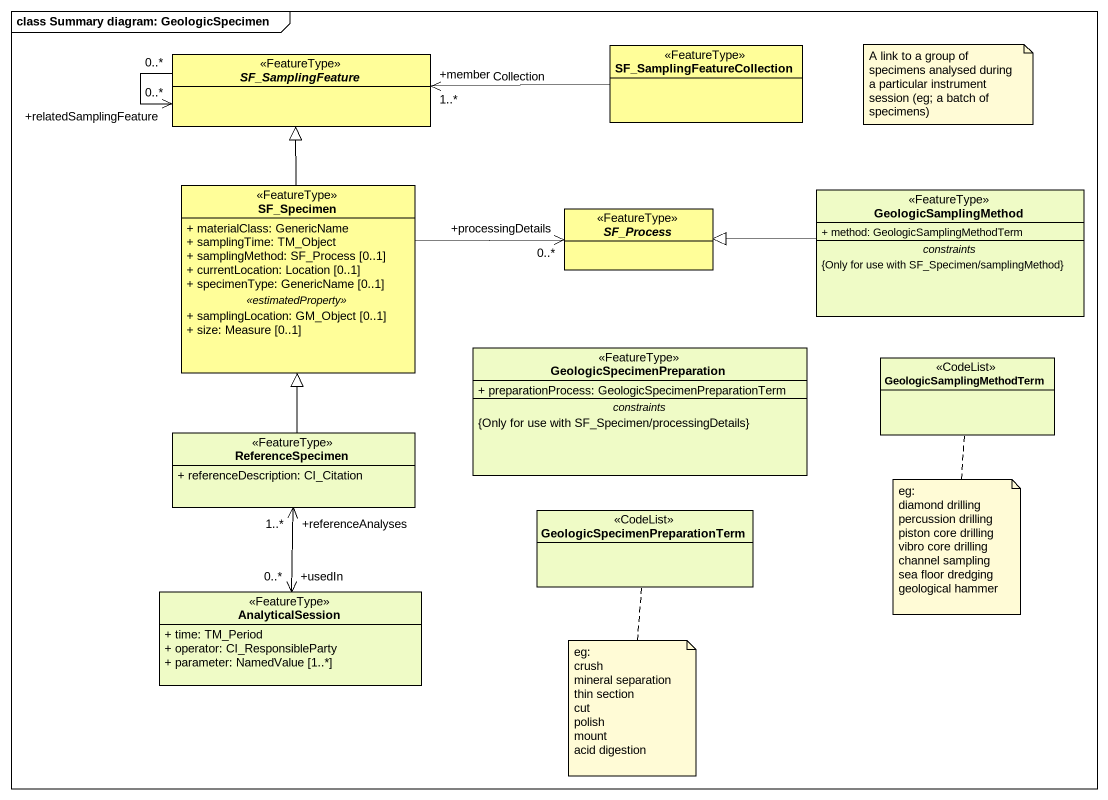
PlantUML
@startuml
mainframe class Summary diagram: GeologicSpecimen
hide circle
hide empty members
skinparam classAttributeIconSize 0
class SF_SamplingFeatureCollection <<FeatureType>> #FFFE99
abstract class SF_SamplingFeature <<FeatureType>> #FFFE99
class SF_Specimen <<FeatureType>> #FFFE99 {
  + materialClass: GenericName
  + samplingTime: TM_Object
  + samplingMethod: SF_Process [0..1]
  + currentLocation: Location [0..1]
  + specimenType: GenericName [0..1]
  .. <<estimatedProperty>> ..
  + samplingLocation: GM_Object [0..1]
  + size: Measure [0..1]
}
class GeologicSamplingMethod <<FeatureType>> #EFFBC6 {
  + method: GeologicSamplingMethodTerm
  -- constraints --
  {Only for use with SF_Specimen/samplingMethod}
}
abstract class SF_Process <<FeatureType>> #FFFE99
class GeologicSpecimenPreparation <<FeatureType>> #EFFBC6 {
  + preparationProcess: GeologicSpecimenPreparationTerm
  -- constraints --
  {Only for use with SF_Specimen/processingDetails}
}
class GeologicSamplingMethodTerm <<CodeList>> #EFFBC6
class ReferenceSpecimen <<FeatureType>> #EFFBC6 {
  + referenceDescription: CI_Citation
}
class "GeologicSpecimenPreparationTerm" as GeologicSpecimenPreparationT <<CodeList>> #EFFBC6
class AnalyticalSession <<FeatureType>> #EFFBC6 {
  + time: TM_Period
  + operator: CI_ResponsibleParty
  + parameter: NamedValue [1..*]
}
SF_SamplingFeatureCollection -left-> "+member\n1..*" SF_SamplingFeature : Collection
SF_SamplingFeature "0..*" --> "+relatedSamplingFeature\n0..*" SF_SamplingFeature
SF_Specimen -up-|> SF_SamplingFeature
SF_Specimen -right-> "+processingDetails\n0..*" SF_Process
GeologicSamplingMethod -left-|> SF_Process
ReferenceSpecimen -up-|> SF_Specimen
AnalyticalSession "+usedIn\n0..*" <-up-> "+referenceAnalyses\n1..*" ReferenceSpecimen
note as N1
  A link to a group of specimens analysed during a particular instrument session (eg; a batch of specimens)
end note
note bottom of GeologicSamplingMethodTerm
  eg:
  diamond drilling
  percussion drilling
  piston core drilling
  vibro core drilling
  channel sampling
  sea floor dredging
  geological hammer
end note
note bottom of GeologicSpecimenPreparationT
  eg:
  crush
  mineral separation
  thin section
  cut
  polish
  mount
  acid digestion
end note
@enduml
